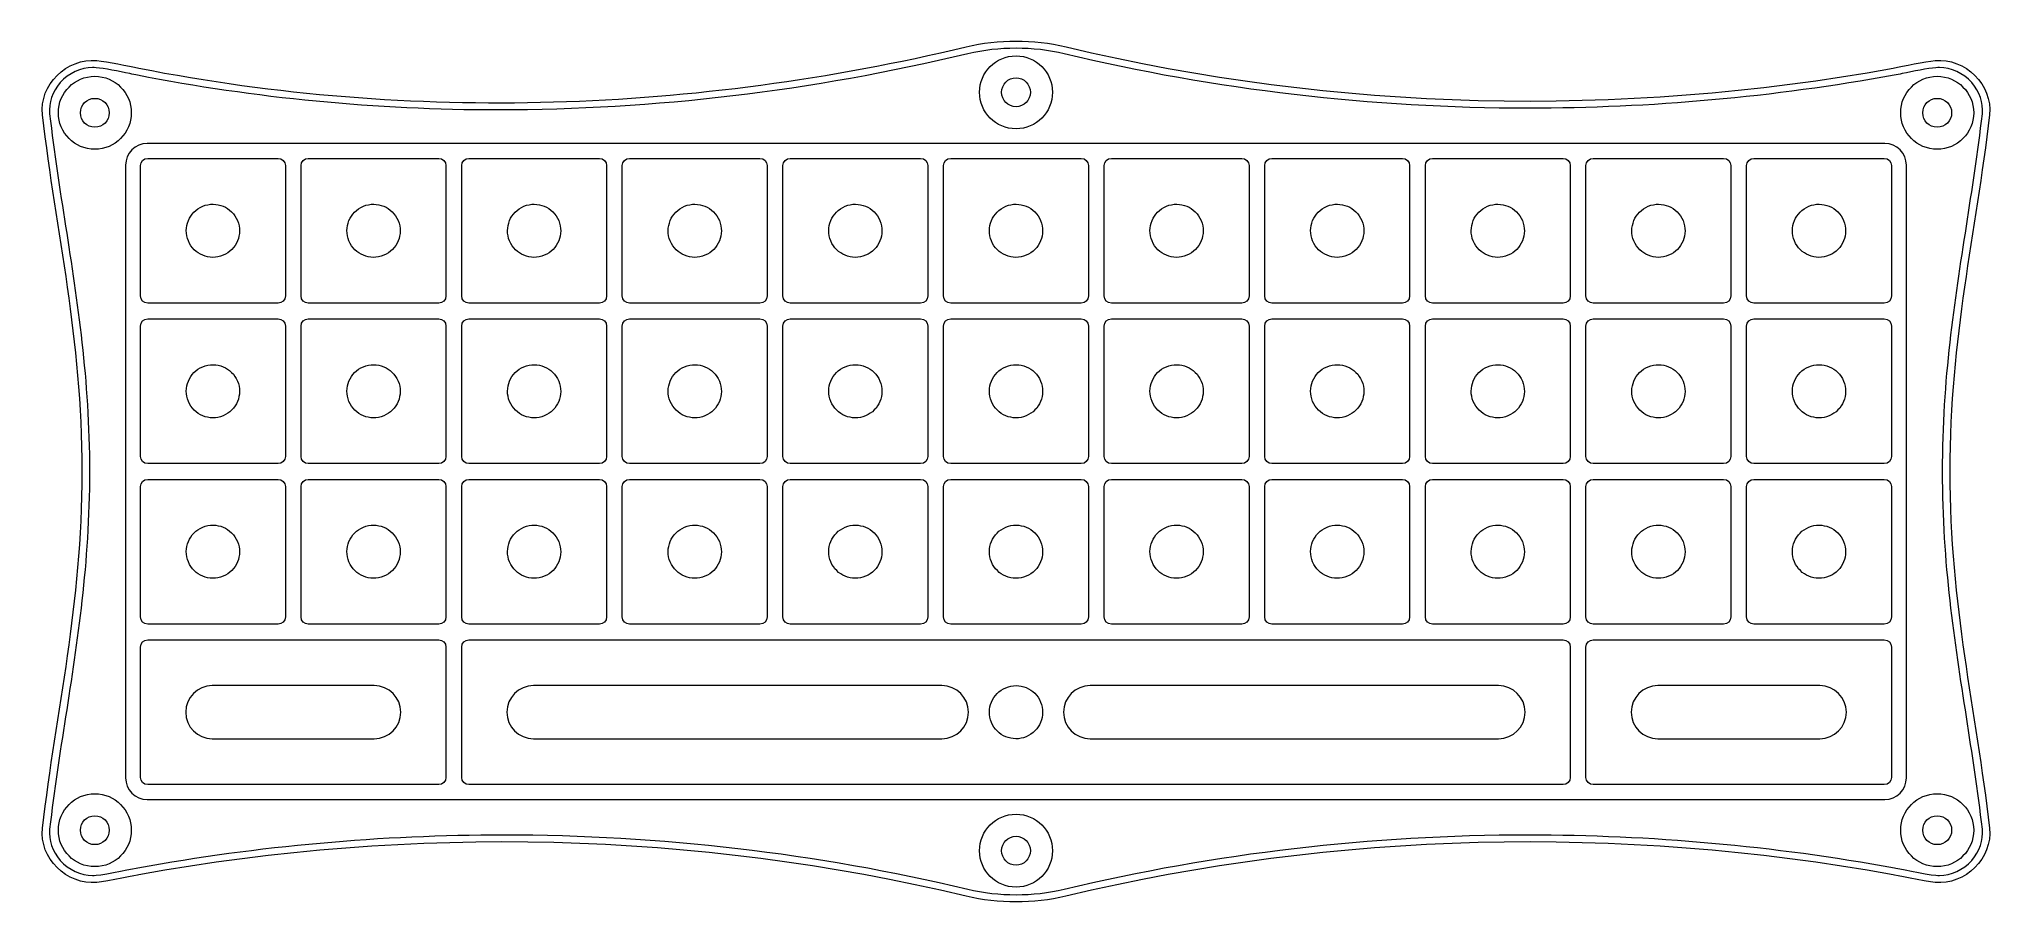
# Model space of a CAD drawing. Header units: millimetres. Extents: x 199 to 469, y -420 to -300.
import ezdxf

# ---------------------------------------------------------------- set-up
doc = ezdxf.new("R2010")
doc.units = ezdxf.units.MM
doc.header["$MEASUREMENT"] = 0
for name, color, linetype, lineweight in [('#1 Clear top', 7, 'Continuous', 0), ('#2-5 Lid Mid', 7, 'Continuous', 0), ('#6 Lid Bottom', 7, 'Continuous', 0), ('#7 Tray Top', 7, 'Continuous', 0), ('#8 Tray Mid', 7, 'Continuous', 0), ('#9 Tray Bottom', 7, 'Continuous', 0)]:
    doc.layers.add(name, color=color, linetype=linetype, lineweight=lineweight)

msp = doc.modelspace()

# ---------------------------------------------------------------- linework, layer by layer
at = {"layer": '#1 Clear top', "color": 250, "lineweight": 18, "true_color": 0x231f20}
for centre in [(333.86, -307.48), (206.39, -310.32), (461.33, -310.32), (206.39, -409.68), (461.33, -409.68), (333.86, -412.52)]:
    msp.add_circle(centre, 2, dxfattribs=at)
msp.add_open_spline([(333.86, -418.62), (331.61, -418.62), (329.36, -418.36), (327.18, -417.84), (306.26, -412.84), (284.65, -410.31), (262.95, -410.31), (246.08, -410.31), (229.05, -411.84), (212.32, -414.88), (212.25, -414.89), (207.96, -415.8), (206.56, -415.93), (206.4, -415.94), (206.24, -415.95), (206.08, -415.95), (204.45, -415.95), (202.78, -415.17), (201.61, -413.86), (200.5, -412.62), (199.97, -411.04), (200.14, -409.54), (200.76, -404.19), (201.56, -399.01), (202.34, -394), (203.97, -383.55), (205.65, -372.75), (205.65, -360), (205.65, -347.25), (203.97, -336.45), (202.34, -326), (201.56, -320.99), (200.76, -315.81), (200.14, -310.46), (199.97, -308.96), (200.5, -307.38), (201.61, -306.14), (202.78, -304.83), (204.45, -304.05), (206.08, -304.05), (206.24, -304.05), (206.4, -304.06), (206.56, -304.07), (207.67, -304.17), (209.73, -304.59), (211.22, -304.9), (211.63, -304.98), (212, -305.06), (212.31, -305.12), (228.52, -308.31), (245.31, -309.93), (262.21, -309.93), (283.75, -309.93), (305.61, -307.32), (327.18, -302.16), (329.37, -301.64), (331.61, -301.38), (333.86, -301.38), (336.11, -301.38), (338.36, -301.64), (340.54, -302.16), (361.46, -307.16), (383.07, -309.69), (404.77, -309.69), (421.64, -309.69), (438.67, -308.16), (455.4, -305.12), (455.72, -305.06), (456.09, -304.98), (456.49, -304.9), (457.99, -304.59), (460.04, -304.17), (461.16, -304.07), (461.32, -304.06), (461.48, -304.05), (461.63, -304.05), (463.27, -304.05), (464.94, -304.83), (466.11, -306.14), (467.21, -307.38), (467.75, -308.96), (467.58, -310.46), (466.96, -315.81), (466.15, -320.99), (465.38, -326), (463.75, -336.45), (462.07, -347.25), (462.07, -360), (462.07, -372.75), (463.75, -383.55), (465.38, -394), (466.15, -399.01), (466.96, -404.19), (467.58, -409.54), (467.75, -411.04), (467.21, -412.62), (466.11, -413.86), (464.94, -415.17), (463.27, -415.95), (461.63, -415.95), (461.48, -415.95), (461.32, -415.94), (461.16, -415.93), (459.75, -415.8), (455.47, -414.89), (455.42, -414.88), (438.67, -411.84), (421.64, -410.31), (404.77, -410.31), (383.06, -410.31), (361.45, -412.84), (340.54, -417.84), (338.35, -418.36), (336.11, -418.62), (333.86, -418.62)], degree=3, knots=[0, 0, 0, 0, 1, 1, 1, 2, 2, 2, 3, 3, 3, 4, 4, 4, 5, 5, 5, 6, 6, 6, 7, 7, 7, 8, 8, 8, 9, 9, 9, 10, 10, 10, 11, 11, 11, 12, 12, 12, 13, 13, 13, 14, 14, 14, 15, 15, 15, 16, 16, 16, 17, 17, 17, 18, 18, 18, 19, 19, 19, 20, 20, 20, 21, 21, 21, 22, 22, 22, 23, 23, 23, 24, 24, 24, 25, 25, 25, 26, 26, 26, 27, 27, 27, 28, 28, 28, 29, 29, 29, 30, 30, 30, 31, 31, 31, 32, 32, 32, 33, 33, 33, 34, 34, 34, 35, 35, 35, 36, 36, 36, 37, 37, 37, 38, 38, 38, 38], dxfattribs=at)
at = {"layer": '#2-5 Lid Mid', "color": 250, "lineweight": 18, "true_color": 0x231f20}
for centre in [(333.86, -307.48), (206.39, -310.32), (461.33, -310.32), (206.39, -409.68), (461.33, -409.68), (333.86, -412.52)]:
    msp.add_circle(centre, 2, dxfattribs=at)
for points, knots in [([(455.22, -415.86), (455.22, -415.86), (459.59, -416.79), (461.07, -416.92), (465.19, -417.29), (469.04, -413.53), (468.57, -409.42), (466.66, -392.84), (463.07, -378.74), (463.07, -360), (463.07, -341.26), (466.66, -327.16), (468.57, -310.58), (469.04, -306.47), (465.19, -302.71), (461.07, -303.08), (459.59, -303.21), (456.68, -303.85), (455.22, -304.14), (417.26, -311.02), (378.29, -310.15), (340.78, -301.19), (336.23, -300.11), (331.49, -300.11), (326.95, -301.19), (289.43, -310.15), (250.35, -311.59), (212.5, -304.14), (211.04, -303.85), (208.13, -303.21), (206.65, -303.08), (202.53, -302.71), (198.67, -306.47), (199.15, -310.58), (201.06, -327.16), (204.65, -341.26), (204.65, -360), (204.65, -378.74), (201.06, -392.84), (199.15, -409.42), (198.67, -413.53), (202.53, -417.29), (206.65, -416.92), (208.13, -416.79), (212.5, -415.86), (212.5, -415.86), (250.46, -408.98), (289.43, -409.85), (326.94, -418.81), (331.49, -419.89), (336.23, -419.89), (340.77, -418.81), (378.29, -409.85), (417.26, -408.98), (455.22, -415.86), (455.22, -415.86), (455.22, -415.86), (455.22, -415.86)], [0, 0, 0, 0, 1, 1, 1, 2, 2, 2, 3, 3, 3, 4, 4, 4, 5, 5, 5, 6, 6, 6, 7, 7, 7, 8, 8, 8, 9, 9, 9, 10, 10, 10, 11, 11, 11, 12, 12, 12, 13, 13, 13, 14, 14, 14, 15, 15, 15, 16, 16, 16, 17, 17, 17, 18, 18, 18, 19, 19, 19, 19]), ([(213.65, -405.42), (211.99, -405.42), (210.65, -404.08), (210.65, -402.42), (210.65, -402.42), (210.65, -317.58), (210.65, -317.58), (210.65, -315.92), (211.99, -314.58), (213.65, -314.58), (213.65, -314.58), (454.07, -314.58), (454.07, -314.58), (455.73, -314.58), (457.07, -315.92), (457.07, -317.58), (457.07, -317.58), (457.07, -402.42), (457.07, -402.42), (457.07, -404.08), (455.73, -405.42), (454.07, -405.42), (454.07, -405.42), (213.65, -405.42), (213.65, -405.42)], [0, 0, 0, 0, 1, 1, 1, 2, 2, 2, 3, 3, 3, 4, 4, 4, 5, 5, 5, 6, 6, 6, 7, 7, 7, 8, 8, 8, 8])]:
    msp.add_open_spline(points, degree=3, knots=knots, dxfattribs=at)
at = {"layer": '#6 Lid Bottom', "color": 250, "lineweight": 18, "true_color": 0x231f20}
for centre in [(333.86, -307.48), (206.39, -310.32), (461.33, -310.32), (206.39, -409.68), (461.33, -409.68), (333.86, -412.52)]:
    msp.add_circle(centre, 5.05, dxfattribs=at)
for points, knots in [([(455.22, -415.86), (455.22, -415.86), (459.59, -416.79), (461.07, -416.92), (465.19, -417.29), (469.04, -413.53), (468.57, -409.42), (466.66, -392.84), (463.07, -378.74), (463.07, -360), (463.07, -341.26), (466.66, -327.16), (468.57, -310.58), (469.04, -306.47), (465.19, -302.71), (461.07, -303.08), (459.59, -303.21), (456.68, -303.85), (455.22, -304.14), (417.26, -311.02), (378.29, -310.15), (340.78, -301.19), (336.23, -300.11), (331.49, -300.11), (326.95, -301.19), (289.43, -310.15), (250.35, -311.59), (212.5, -304.14), (211.04, -303.85), (208.13, -303.21), (206.65, -303.08), (202.53, -302.71), (198.67, -306.47), (199.15, -310.58), (201.06, -327.16), (204.65, -341.26), (204.65, -360), (204.65, -378.74), (201.06, -392.84), (199.15, -409.42), (198.67, -413.53), (202.53, -417.29), (206.65, -416.92), (208.13, -416.79), (212.5, -415.86), (212.5, -415.86), (250.46, -408.98), (289.43, -409.85), (326.94, -418.81), (331.49, -419.89), (336.23, -419.89), (340.77, -418.81), (378.29, -409.85), (417.26, -408.98), (455.22, -415.86), (455.22, -415.86), (455.22, -415.86), (455.22, -415.86)], [0, 0, 0, 0, 1, 1, 1, 2, 2, 2, 3, 3, 3, 4, 4, 4, 5, 5, 5, 6, 6, 6, 7, 7, 7, 8, 8, 8, 9, 9, 9, 10, 10, 10, 11, 11, 11, 12, 12, 12, 13, 13, 13, 14, 14, 14, 15, 15, 15, 16, 16, 16, 17, 17, 17, 18, 18, 18, 19, 19, 19, 19]), ([(213.65, -405.42), (211.99, -405.42), (210.65, -404.08), (210.65, -402.42), (210.65, -402.42), (210.65, -317.58), (210.65, -317.58), (210.65, -315.92), (211.99, -314.58), (213.65, -314.58), (213.65, -314.58), (454.07, -314.58), (454.07, -314.58), (455.73, -314.58), (457.07, -315.92), (457.07, -317.58), (457.07, -317.58), (457.07, -402.42), (457.07, -402.42), (457.07, -404.08), (455.73, -405.42), (454.07, -405.42), (454.07, -405.42), (213.65, -405.42), (213.65, -405.42)], [0, 0, 0, 0, 1, 1, 1, 2, 2, 2, 3, 3, 3, 4, 4, 4, 5, 5, 5, 6, 6, 6, 7, 7, 7, 8, 8, 8, 8])]:
    msp.add_open_spline(points, degree=3, knots=knots, dxfattribs=at)
at = {"layer": '#7 Tray Top', "color": 250, "lineweight": 18, "true_color": 0x231f20}
for centre in [(333.86, -307.48), (206.39, -310.32), (461.33, -310.32), (206.39, -409.68), (461.33, -409.68), (333.86, -412.52)]:
    msp.add_circle(centre, 2, dxfattribs=at)
for points, knots in [([(455.22, -415.86), (455.22, -415.86), (459.59, -416.79), (461.07, -416.92), (465.19, -417.29), (469.04, -413.53), (468.57, -409.42), (466.66, -392.84), (463.07, -378.74), (463.07, -360), (463.07, -341.26), (466.66, -327.16), (468.57, -310.58), (469.04, -306.47), (465.19, -302.71), (461.07, -303.08), (459.59, -303.21), (456.68, -303.85), (455.22, -304.14), (417.26, -311.02), (378.29, -310.15), (340.78, -301.19), (336.23, -300.11), (331.49, -300.11), (326.95, -301.19), (289.43, -310.15), (250.35, -311.59), (212.5, -304.14), (211.04, -303.85), (208.13, -303.21), (206.65, -303.08), (202.53, -302.71), (198.67, -306.47), (199.15, -310.58), (201.06, -327.16), (204.65, -341.26), (204.65, -360), (204.65, -378.74), (201.06, -392.84), (199.15, -409.42), (198.67, -413.53), (202.53, -417.29), (206.65, -416.92), (208.13, -416.79), (212.5, -415.86), (212.5, -415.86), (250.46, -408.98), (289.43, -409.85), (326.94, -418.81), (331.49, -419.89), (336.23, -419.89), (340.77, -418.81), (378.29, -409.85), (417.26, -408.98), (455.22, -415.86), (455.22, -415.86), (455.22, -415.86), (455.22, -415.86)], [0, 0, 0, 0, 1, 1, 1, 2, 2, 2, 3, 3, 3, 4, 4, 4, 5, 5, 5, 6, 6, 6, 7, 7, 7, 8, 8, 8, 9, 9, 9, 10, 10, 10, 11, 11, 11, 12, 12, 12, 13, 13, 13, 14, 14, 14, 15, 15, 15, 16, 16, 16, 17, 17, 17, 18, 18, 18, 19, 19, 19, 19]), ([(231.76, -316.64), (231.76, -316.64), (213.71, -316.64), (213.71, -316.64), (213.16, -316.64), (212.71, -317.09), (212.71, -317.64), (212.71, -317.64), (212.71, -335.69), (212.71, -335.69), (212.71, -336.24), (213.16, -336.69), (213.71, -336.69), (213.71, -336.69), (231.76, -336.69), (231.76, -336.69), (232.31, -336.69), (232.76, -336.24), (232.76, -335.69), (232.76, -335.69), (232.76, -317.64), (232.76, -317.64), (232.76, -317.09), (232.31, -316.64), (231.76, -316.64)], [0, 0, 0, 0, 1, 1, 1, 2, 2, 2, 3, 3, 3, 4, 4, 4, 5, 5, 5, 6, 6, 6, 7, 7, 7, 8, 8, 8, 8]), ([(253.98, -316.64), (253.98, -316.64), (235.93, -316.64), (235.93, -316.64), (235.38, -316.64), (234.93, -317.09), (234.93, -317.64), (234.93, -317.64), (234.93, -335.69), (234.93, -335.69), (234.93, -336.24), (235.38, -336.69), (235.93, -336.69), (235.93, -336.69), (253.98, -336.69), (253.98, -336.69), (254.54, -336.69), (254.98, -336.24), (254.98, -335.69), (254.98, -335.69), (254.98, -317.64), (254.98, -317.64), (254.98, -317.09), (254.54, -316.64), (253.98, -316.64)], [0, 0, 0, 0, 1, 1, 1, 2, 2, 2, 3, 3, 3, 4, 4, 4, 5, 5, 5, 6, 6, 6, 7, 7, 7, 8, 8, 8, 8]), ([(276.21, -316.64), (276.21, -316.64), (258.16, -316.64), (258.16, -316.64), (257.61, -316.64), (257.16, -317.09), (257.16, -317.64), (257.16, -317.64), (257.16, -335.69), (257.16, -335.69), (257.16, -336.24), (257.61, -336.69), (258.16, -336.69), (258.16, -336.69), (276.21, -336.69), (276.21, -336.69), (276.76, -336.69), (277.21, -336.24), (277.21, -335.69), (277.21, -335.69), (277.21, -317.64), (277.21, -317.64), (277.21, -317.09), (276.76, -316.64), (276.21, -316.64)], [0, 0, 0, 0, 1, 1, 1, 2, 2, 2, 3, 3, 3, 4, 4, 4, 5, 5, 5, 6, 6, 6, 7, 7, 7, 8, 8, 8, 8]), ([(298.43, -316.64), (298.43, -316.64), (280.38, -316.64), (280.38, -316.64), (279.83, -316.64), (279.38, -317.09), (279.38, -317.64), (279.38, -317.64), (279.38, -335.69), (279.38, -335.69), (279.38, -336.24), (279.83, -336.69), (280.38, -336.69), (280.38, -336.69), (298.43, -336.69), (298.43, -336.69), (298.99, -336.69), (299.43, -336.24), (299.43, -335.69), (299.43, -335.69), (299.43, -317.64), (299.43, -317.64), (299.43, -317.09), (298.99, -316.64), (298.43, -316.64)], [0, 0, 0, 0, 1, 1, 1, 2, 2, 2, 3, 3, 3, 4, 4, 4, 5, 5, 5, 6, 6, 6, 7, 7, 7, 8, 8, 8, 8]), ([(320.66, -316.64), (320.66, -316.64), (302.61, -316.64), (302.61, -316.64), (302.06, -316.64), (301.61, -317.09), (301.61, -317.64), (301.61, -317.64), (301.61, -335.69), (301.61, -335.69), (301.61, -336.24), (302.06, -336.69), (302.61, -336.69), (302.61, -336.69), (320.66, -336.69), (320.66, -336.69), (321.21, -336.69), (321.66, -336.24), (321.66, -335.69), (321.66, -335.69), (321.66, -317.64), (321.66, -317.64), (321.66, -317.09), (321.21, -316.64), (320.66, -316.64)], [0, 0, 0, 0, 1, 1, 1, 2, 2, 2, 3, 3, 3, 4, 4, 4, 5, 5, 5, 6, 6, 6, 7, 7, 7, 8, 8, 8, 8]), ([(342.88, -316.64), (342.88, -316.64), (324.83, -316.64), (324.83, -316.64), (324.28, -316.64), (323.83, -317.09), (323.83, -317.64), (323.83, -317.64), (323.83, -335.69), (323.83, -335.69), (323.83, -336.24), (324.28, -336.69), (324.83, -336.69), (324.83, -336.69), (342.88, -336.69), (342.88, -336.69), (343.44, -336.69), (343.88, -336.24), (343.88, -335.69), (343.88, -335.69), (343.88, -317.64), (343.88, -317.64), (343.88, -317.09), (343.44, -316.64), (342.88, -316.64)], [0, 0, 0, 0, 1, 1, 1, 2, 2, 2, 3, 3, 3, 4, 4, 4, 5, 5, 5, 6, 6, 6, 7, 7, 7, 8, 8, 8, 8]), ([(365.11, -316.64), (365.11, -316.64), (347.06, -316.64), (347.06, -316.64), (346.51, -316.64), (346.06, -317.09), (346.06, -317.64), (346.06, -317.64), (346.06, -335.69), (346.06, -335.69), (346.06, -336.24), (346.51, -336.69), (347.06, -336.69), (347.06, -336.69), (365.11, -336.69), (365.11, -336.69), (365.66, -336.69), (366.11, -336.24), (366.11, -335.69), (366.11, -335.69), (366.11, -317.64), (366.11, -317.64), (366.11, -317.09), (365.66, -316.64), (365.11, -316.64)], [0, 0, 0, 0, 1, 1, 1, 2, 2, 2, 3, 3, 3, 4, 4, 4, 5, 5, 5, 6, 6, 6, 7, 7, 7, 8, 8, 8, 8]), ([(387.33, -316.64), (387.33, -316.64), (369.28, -316.64), (369.28, -316.64), (368.73, -316.64), (368.28, -317.09), (368.28, -317.64), (368.28, -317.64), (368.28, -335.69), (368.28, -335.69), (368.28, -336.24), (368.73, -336.69), (369.28, -336.69), (369.28, -336.69), (387.33, -336.69), (387.33, -336.69), (387.89, -336.69), (388.33, -336.24), (388.33, -335.69), (388.33, -335.69), (388.33, -317.64), (388.33, -317.64), (388.33, -317.09), (387.89, -316.64), (387.33, -316.64)], [0, 0, 0, 0, 1, 1, 1, 2, 2, 2, 3, 3, 3, 4, 4, 4, 5, 5, 5, 6, 6, 6, 7, 7, 7, 8, 8, 8, 8]), ([(409.56, -316.64), (409.56, -316.64), (391.51, -316.64), (391.51, -316.64), (390.96, -316.64), (390.51, -317.09), (390.51, -317.64), (390.51, -317.64), (390.51, -335.69), (390.51, -335.69), (390.51, -336.24), (390.96, -336.69), (391.51, -336.69), (391.51, -336.69), (409.56, -336.69), (409.56, -336.69), (410.11, -336.69), (410.56, -336.24), (410.56, -335.69), (410.56, -335.69), (410.56, -317.64), (410.56, -317.64), (410.56, -317.09), (410.11, -316.64), (409.56, -316.64)], [0, 0, 0, 0, 1, 1, 1, 2, 2, 2, 3, 3, 3, 4, 4, 4, 5, 5, 5, 6, 6, 6, 7, 7, 7, 8, 8, 8, 8]), ([(431.78, -316.64), (431.78, -316.64), (413.73, -316.64), (413.73, -316.64), (413.18, -316.64), (412.73, -317.09), (412.73, -317.64), (412.73, -317.64), (412.73, -335.69), (412.73, -335.69), (412.73, -336.24), (413.18, -336.69), (413.73, -336.69), (413.73, -336.69), (431.78, -336.69), (431.78, -336.69), (432.34, -336.69), (432.78, -336.24), (432.78, -335.69), (432.78, -335.69), (432.78, -317.64), (432.78, -317.64), (432.78, -317.09), (432.34, -316.64), (431.78, -316.64)], [0, 0, 0, 0, 1, 1, 1, 2, 2, 2, 3, 3, 3, 4, 4, 4, 5, 5, 5, 6, 6, 6, 7, 7, 7, 8, 8, 8, 8]), ([(454.01, -316.64), (454.01, -316.64), (435.96, -316.64), (435.96, -316.64), (435.41, -316.64), (434.96, -317.09), (434.96, -317.64), (434.96, -317.64), (434.96, -335.69), (434.96, -335.69), (434.96, -336.24), (435.41, -336.69), (435.96, -336.69), (435.96, -336.69), (454.01, -336.69), (454.01, -336.69), (454.56, -336.69), (455.01, -336.24), (455.01, -335.69), (455.01, -335.69), (455.01, -317.64), (455.01, -317.64), (455.01, -317.09), (454.56, -316.64), (454.01, -316.64)], [0, 0, 0, 0, 1, 1, 1, 2, 2, 2, 3, 3, 3, 4, 4, 4, 5, 5, 5, 6, 6, 6, 7, 7, 7, 8, 8, 8, 8]), ([(231.76, -338.86), (231.76, -338.86), (213.71, -338.86), (213.71, -338.86), (213.16, -338.86), (212.71, -339.31), (212.71, -339.86), (212.71, -339.86), (212.71, -357.91), (212.71, -357.91), (212.71, -358.46), (213.16, -358.91), (213.71, -358.91), (213.71, -358.91), (231.76, -358.91), (231.76, -358.91), (232.31, -358.91), (232.76, -358.46), (232.76, -357.91), (232.76, -357.91), (232.76, -339.86), (232.76, -339.86), (232.76, -339.31), (232.31, -338.86), (231.76, -338.86)], [0, 0, 0, 0, 1, 1, 1, 2, 2, 2, 3, 3, 3, 4, 4, 4, 5, 5, 5, 6, 6, 6, 7, 7, 7, 8, 8, 8, 8]), ([(253.98, -338.86), (253.98, -338.86), (235.93, -338.86), (235.93, -338.86), (235.38, -338.86), (234.93, -339.31), (234.93, -339.86), (234.93, -339.86), (234.93, -357.91), (234.93, -357.91), (234.93, -358.46), (235.38, -358.91), (235.93, -358.91), (235.93, -358.91), (253.98, -358.91), (253.98, -358.91), (254.54, -358.91), (254.98, -358.46), (254.98, -357.91), (254.98, -357.91), (254.98, -339.86), (254.98, -339.86), (254.98, -339.31), (254.54, -338.86), (253.98, -338.86)], [0, 0, 0, 0, 1, 1, 1, 2, 2, 2, 3, 3, 3, 4, 4, 4, 5, 5, 5, 6, 6, 6, 7, 7, 7, 8, 8, 8, 8]), ([(276.21, -338.86), (276.21, -338.86), (258.16, -338.86), (258.16, -338.86), (257.61, -338.86), (257.16, -339.31), (257.16, -339.86), (257.16, -339.86), (257.16, -357.91), (257.16, -357.91), (257.16, -358.46), (257.61, -358.91), (258.16, -358.91), (258.16, -358.91), (276.21, -358.91), (276.21, -358.91), (276.76, -358.91), (277.21, -358.46), (277.21, -357.91), (277.21, -357.91), (277.21, -339.86), (277.21, -339.86), (277.21, -339.31), (276.76, -338.86), (276.21, -338.86)], [0, 0, 0, 0, 1, 1, 1, 2, 2, 2, 3, 3, 3, 4, 4, 4, 5, 5, 5, 6, 6, 6, 7, 7, 7, 8, 8, 8, 8]), ([(298.43, -338.86), (298.43, -338.86), (280.38, -338.86), (280.38, -338.86), (279.83, -338.86), (279.38, -339.31), (279.38, -339.86), (279.38, -339.86), (279.38, -357.91), (279.38, -357.91), (279.38, -358.46), (279.83, -358.91), (280.38, -358.91), (280.38, -358.91), (298.43, -358.91), (298.43, -358.91), (298.99, -358.91), (299.43, -358.46), (299.43, -357.91), (299.43, -357.91), (299.43, -339.86), (299.43, -339.86), (299.43, -339.31), (298.99, -338.86), (298.43, -338.86)], [0, 0, 0, 0, 1, 1, 1, 2, 2, 2, 3, 3, 3, 4, 4, 4, 5, 5, 5, 6, 6, 6, 7, 7, 7, 8, 8, 8, 8]), ([(320.66, -338.86), (320.66, -338.86), (302.61, -338.86), (302.61, -338.86), (302.06, -338.86), (301.61, -339.31), (301.61, -339.86), (301.61, -339.86), (301.61, -357.91), (301.61, -357.91), (301.61, -358.46), (302.06, -358.91), (302.61, -358.91), (302.61, -358.91), (320.66, -358.91), (320.66, -358.91), (321.21, -358.91), (321.66, -358.46), (321.66, -357.91), (321.66, -357.91), (321.66, -339.86), (321.66, -339.86), (321.66, -339.31), (321.21, -338.86), (320.66, -338.86)], [0, 0, 0, 0, 1, 1, 1, 2, 2, 2, 3, 3, 3, 4, 4, 4, 5, 5, 5, 6, 6, 6, 7, 7, 7, 8, 8, 8, 8]), ([(342.88, -338.86), (342.88, -338.86), (324.83, -338.86), (324.83, -338.86), (324.28, -338.86), (323.83, -339.31), (323.83, -339.86), (323.83, -339.86), (323.83, -357.91), (323.83, -357.91), (323.83, -358.46), (324.28, -358.91), (324.83, -358.91), (324.83, -358.91), (342.88, -358.91), (342.88, -358.91), (343.44, -358.91), (343.88, -358.46), (343.88, -357.91), (343.88, -357.91), (343.88, -339.86), (343.88, -339.86), (343.88, -339.31), (343.44, -338.86), (342.88, -338.86)], [0, 0, 0, 0, 1, 1, 1, 2, 2, 2, 3, 3, 3, 4, 4, 4, 5, 5, 5, 6, 6, 6, 7, 7, 7, 8, 8, 8, 8]), ([(365.11, -338.86), (365.11, -338.86), (347.06, -338.86), (347.06, -338.86), (346.51, -338.86), (346.06, -339.31), (346.06, -339.86), (346.06, -339.86), (346.06, -357.91), (346.06, -357.91), (346.06, -358.46), (346.51, -358.91), (347.06, -358.91), (347.06, -358.91), (365.11, -358.91), (365.11, -358.91), (365.66, -358.91), (366.11, -358.46), (366.11, -357.91), (366.11, -357.91), (366.11, -339.86), (366.11, -339.86), (366.11, -339.31), (365.66, -338.86), (365.11, -338.86)], [0, 0, 0, 0, 1, 1, 1, 2, 2, 2, 3, 3, 3, 4, 4, 4, 5, 5, 5, 6, 6, 6, 7, 7, 7, 8, 8, 8, 8]), ([(387.33, -338.86), (387.33, -338.86), (369.28, -338.86), (369.28, -338.86), (368.73, -338.86), (368.28, -339.31), (368.28, -339.86), (368.28, -339.86), (368.28, -357.91), (368.28, -357.91), (368.28, -358.46), (368.73, -358.91), (369.28, -358.91), (369.28, -358.91), (387.33, -358.91), (387.33, -358.91), (387.89, -358.91), (388.33, -358.46), (388.33, -357.91), (388.33, -357.91), (388.33, -339.86), (388.33, -339.86), (388.33, -339.31), (387.89, -338.86), (387.33, -338.86)], [0, 0, 0, 0, 1, 1, 1, 2, 2, 2, 3, 3, 3, 4, 4, 4, 5, 5, 5, 6, 6, 6, 7, 7, 7, 8, 8, 8, 8]), ([(409.56, -338.86), (409.56, -338.86), (391.51, -338.86), (391.51, -338.86), (390.96, -338.86), (390.51, -339.31), (390.51, -339.86), (390.51, -339.86), (390.51, -357.91), (390.51, -357.91), (390.51, -358.46), (390.96, -358.91), (391.51, -358.91), (391.51, -358.91), (409.56, -358.91), (409.56, -358.91), (410.11, -358.91), (410.56, -358.46), (410.56, -357.91), (410.56, -357.91), (410.56, -339.86), (410.56, -339.86), (410.56, -339.31), (410.11, -338.86), (409.56, -338.86)], [0, 0, 0, 0, 1, 1, 1, 2, 2, 2, 3, 3, 3, 4, 4, 4, 5, 5, 5, 6, 6, 6, 7, 7, 7, 8, 8, 8, 8]), ([(431.78, -338.86), (431.78, -338.86), (413.73, -338.86), (413.73, -338.86), (413.18, -338.86), (412.73, -339.31), (412.73, -339.86), (412.73, -339.86), (412.73, -357.91), (412.73, -357.91), (412.73, -358.46), (413.18, -358.91), (413.73, -358.91), (413.73, -358.91), (431.78, -358.91), (431.78, -358.91), (432.34, -358.91), (432.78, -358.46), (432.78, -357.91), (432.78, -357.91), (432.78, -339.86), (432.78, -339.86), (432.78, -339.31), (432.34, -338.86), (431.78, -338.86)], [0, 0, 0, 0, 1, 1, 1, 2, 2, 2, 3, 3, 3, 4, 4, 4, 5, 5, 5, 6, 6, 6, 7, 7, 7, 8, 8, 8, 8]), ([(454.01, -338.86), (454.01, -338.86), (435.96, -338.86), (435.96, -338.86), (435.41, -338.86), (434.96, -339.31), (434.96, -339.86), (434.96, -339.86), (434.96, -357.91), (434.96, -357.91), (434.96, -358.46), (435.41, -358.91), (435.96, -358.91), (435.96, -358.91), (454.01, -358.91), (454.01, -358.91), (454.56, -358.91), (455.01, -358.46), (455.01, -357.91), (455.01, -357.91), (455.01, -339.86), (455.01, -339.86), (455.01, -339.31), (454.56, -338.86), (454.01, -338.86)], [0, 0, 0, 0, 1, 1, 1, 2, 2, 2, 3, 3, 3, 4, 4, 4, 5, 5, 5, 6, 6, 6, 7, 7, 7, 8, 8, 8, 8]), ([(231.76, -361.09), (231.76, -361.09), (213.71, -361.09), (213.71, -361.09), (213.16, -361.09), (212.71, -361.54), (212.71, -362.09), (212.71, -362.09), (212.71, -380.14), (212.71, -380.14), (212.71, -380.69), (213.16, -381.14), (213.71, -381.14), (213.71, -381.14), (231.76, -381.14), (231.76, -381.14), (232.31, -381.14), (232.76, -380.69), (232.76, -380.14), (232.76, -380.14), (232.76, -362.09), (232.76, -362.09), (232.76, -361.54), (232.31, -361.09), (231.76, -361.09)], [0, 0, 0, 0, 1, 1, 1, 2, 2, 2, 3, 3, 3, 4, 4, 4, 5, 5, 5, 6, 6, 6, 7, 7, 7, 8, 8, 8, 8]), ([(253.98, -361.09), (253.98, -361.09), (235.93, -361.09), (235.93, -361.09), (235.38, -361.09), (234.93, -361.54), (234.93, -362.09), (234.93, -362.09), (234.93, -380.14), (234.93, -380.14), (234.93, -380.69), (235.38, -381.14), (235.93, -381.14), (235.93, -381.14), (253.98, -381.14), (253.98, -381.14), (254.54, -381.14), (254.98, -380.69), (254.98, -380.14), (254.98, -380.14), (254.98, -362.09), (254.98, -362.09), (254.98, -361.54), (254.54, -361.09), (253.98, -361.09)], [0, 0, 0, 0, 1, 1, 1, 2, 2, 2, 3, 3, 3, 4, 4, 4, 5, 5, 5, 6, 6, 6, 7, 7, 7, 8, 8, 8, 8]), ([(276.21, -361.09), (276.21, -361.09), (258.16, -361.09), (258.16, -361.09), (257.61, -361.09), (257.16, -361.54), (257.16, -362.09), (257.16, -362.09), (257.16, -380.14), (257.16, -380.14), (257.16, -380.69), (257.61, -381.14), (258.16, -381.14), (258.16, -381.14), (276.21, -381.14), (276.21, -381.14), (276.76, -381.14), (277.21, -380.69), (277.21, -380.14), (277.21, -380.14), (277.21, -362.09), (277.21, -362.09), (277.21, -361.54), (276.76, -361.09), (276.21, -361.09)], [0, 0, 0, 0, 1, 1, 1, 2, 2, 2, 3, 3, 3, 4, 4, 4, 5, 5, 5, 6, 6, 6, 7, 7, 7, 8, 8, 8, 8]), ([(298.43, -361.09), (298.43, -361.09), (280.38, -361.09), (280.38, -361.09), (279.83, -361.09), (279.38, -361.54), (279.38, -362.09), (279.38, -362.09), (279.38, -380.14), (279.38, -380.14), (279.38, -380.69), (279.83, -381.14), (280.38, -381.14), (280.38, -381.14), (298.43, -381.14), (298.43, -381.14), (298.99, -381.14), (299.43, -380.69), (299.43, -380.14), (299.43, -380.14), (299.43, -362.09), (299.43, -362.09), (299.43, -361.54), (298.99, -361.09), (298.43, -361.09)], [0, 0, 0, 0, 1, 1, 1, 2, 2, 2, 3, 3, 3, 4, 4, 4, 5, 5, 5, 6, 6, 6, 7, 7, 7, 8, 8, 8, 8]), ([(320.66, -361.09), (320.66, -361.09), (302.61, -361.09), (302.61, -361.09), (302.06, -361.09), (301.61, -361.54), (301.61, -362.09), (301.61, -362.09), (301.61, -380.14), (301.61, -380.14), (301.61, -380.69), (302.06, -381.14), (302.61, -381.14), (302.61, -381.14), (320.66, -381.14), (320.66, -381.14), (321.21, -381.14), (321.66, -380.69), (321.66, -380.14), (321.66, -380.14), (321.66, -362.09), (321.66, -362.09), (321.66, -361.54), (321.21, -361.09), (320.66, -361.09)], [0, 0, 0, 0, 1, 1, 1, 2, 2, 2, 3, 3, 3, 4, 4, 4, 5, 5, 5, 6, 6, 6, 7, 7, 7, 8, 8, 8, 8]), ([(342.88, -361.09), (342.88, -361.09), (324.83, -361.09), (324.83, -361.09), (324.28, -361.09), (323.83, -361.54), (323.83, -362.09), (323.83, -362.09), (323.83, -380.14), (323.83, -380.14), (323.83, -380.69), (324.28, -381.14), (324.83, -381.14), (324.83, -381.14), (342.88, -381.14), (342.88, -381.14), (343.44, -381.14), (343.88, -380.69), (343.88, -380.14), (343.88, -380.14), (343.88, -362.09), (343.88, -362.09), (343.88, -361.54), (343.44, -361.09), (342.88, -361.09)], [0, 0, 0, 0, 1, 1, 1, 2, 2, 2, 3, 3, 3, 4, 4, 4, 5, 5, 5, 6, 6, 6, 7, 7, 7, 8, 8, 8, 8]), ([(365.11, -361.09), (365.11, -361.09), (347.06, -361.09), (347.06, -361.09), (346.51, -361.09), (346.06, -361.54), (346.06, -362.09), (346.06, -362.09), (346.06, -380.14), (346.06, -380.14), (346.06, -380.69), (346.51, -381.14), (347.06, -381.14), (347.06, -381.14), (365.11, -381.14), (365.11, -381.14), (365.66, -381.14), (366.11, -380.69), (366.11, -380.14), (366.11, -380.14), (366.11, -362.09), (366.11, -362.09), (366.11, -361.54), (365.66, -361.09), (365.11, -361.09)], [0, 0, 0, 0, 1, 1, 1, 2, 2, 2, 3, 3, 3, 4, 4, 4, 5, 5, 5, 6, 6, 6, 7, 7, 7, 8, 8, 8, 8]), ([(387.33, -361.09), (387.33, -361.09), (369.28, -361.09), (369.28, -361.09), (368.73, -361.09), (368.28, -361.54), (368.28, -362.09), (368.28, -362.09), (368.28, -380.14), (368.28, -380.14), (368.28, -380.69), (368.73, -381.14), (369.28, -381.14), (369.28, -381.14), (387.33, -381.14), (387.33, -381.14), (387.89, -381.14), (388.33, -380.69), (388.33, -380.14), (388.33, -380.14), (388.33, -362.09), (388.33, -362.09), (388.33, -361.54), (387.89, -361.09), (387.33, -361.09)], [0, 0, 0, 0, 1, 1, 1, 2, 2, 2, 3, 3, 3, 4, 4, 4, 5, 5, 5, 6, 6, 6, 7, 7, 7, 8, 8, 8, 8]), ([(409.56, -361.09), (409.56, -361.09), (391.51, -361.09), (391.51, -361.09), (390.96, -361.09), (390.51, -361.54), (390.51, -362.09), (390.51, -362.09), (390.51, -380.14), (390.51, -380.14), (390.51, -380.69), (390.96, -381.14), (391.51, -381.14), (391.51, -381.14), (409.56, -381.14), (409.56, -381.14), (410.11, -381.14), (410.56, -380.69), (410.56, -380.14), (410.56, -380.14), (410.56, -362.09), (410.56, -362.09), (410.56, -361.54), (410.11, -361.09), (409.56, -361.09)], [0, 0, 0, 0, 1, 1, 1, 2, 2, 2, 3, 3, 3, 4, 4, 4, 5, 5, 5, 6, 6, 6, 7, 7, 7, 8, 8, 8, 8]), ([(431.78, -361.09), (431.78, -361.09), (413.73, -361.09), (413.73, -361.09), (413.18, -361.09), (412.73, -361.54), (412.73, -362.09), (412.73, -362.09), (412.73, -380.14), (412.73, -380.14), (412.73, -380.69), (413.18, -381.14), (413.73, -381.14), (413.73, -381.14), (431.78, -381.14), (431.78, -381.14), (432.34, -381.14), (432.78, -380.69), (432.78, -380.14), (432.78, -380.14), (432.78, -362.09), (432.78, -362.09), (432.78, -361.54), (432.34, -361.09), (431.78, -361.09)], [0, 0, 0, 0, 1, 1, 1, 2, 2, 2, 3, 3, 3, 4, 4, 4, 5, 5, 5, 6, 6, 6, 7, 7, 7, 8, 8, 8, 8]), ([(454.01, -361.09), (454.01, -361.09), (435.96, -361.09), (435.96, -361.09), (435.41, -361.09), (434.96, -361.54), (434.96, -362.09), (434.96, -362.09), (434.96, -380.14), (434.96, -380.14), (434.96, -380.69), (435.41, -381.14), (435.96, -381.14), (435.96, -381.14), (454.01, -381.14), (454.01, -381.14), (454.56, -381.14), (455.01, -380.69), (455.01, -380.14), (455.01, -380.14), (455.01, -362.09), (455.01, -362.09), (455.01, -361.54), (454.56, -361.09), (454.01, -361.09)], [0, 0, 0, 0, 1, 1, 1, 2, 2, 2, 3, 3, 3, 4, 4, 4, 5, 5, 5, 6, 6, 6, 7, 7, 7, 8, 8, 8, 8]), ([(253.98, -403.36), (254.54, -403.36), (254.98, -402.91), (254.98, -402.36), (254.98, -402.36), (254.98, -384.31), (254.98, -384.31), (254.98, -383.76), (254.54, -383.31), (253.98, -383.31), (253.98, -383.31), (213.71, -383.31), (213.71, -383.31), (213.16, -383.31), (212.71, -383.76), (212.71, -384.31), (212.71, -384.31), (212.71, -402.36), (212.71, -402.36), (212.71, -402.91), (213.16, -403.36), (213.71, -403.36), (213.71, -403.36), (253.98, -403.36), (253.98, -403.36)], [0, 0, 0, 0, 1, 1, 1, 2, 2, 2, 3, 3, 3, 4, 4, 4, 5, 5, 5, 6, 6, 6, 7, 7, 7, 8, 8, 8, 8]), ([(258.16, -383.31), (257.61, -383.31), (257.16, -383.76), (257.16, -384.31), (257.16, -384.31), (257.16, -402.36), (257.16, -402.36), (257.16, -402.91), (257.61, -403.36), (258.16, -403.36), (258.16, -403.36), (409.56, -403.36), (409.56, -403.36), (410.11, -403.36), (410.56, -402.91), (410.56, -402.36), (410.56, -402.36), (410.56, -384.31), (410.56, -384.31), (410.56, -383.76), (410.11, -383.31), (409.56, -383.31), (409.56, -383.31), (258.16, -383.31), (258.16, -383.31)], [0, 0, 0, 0, 1, 1, 1, 2, 2, 2, 3, 3, 3, 4, 4, 4, 5, 5, 5, 6, 6, 6, 7, 7, 7, 8, 8, 8, 8]), ([(413.73, -383.31), (413.18, -383.31), (412.73, -383.76), (412.73, -384.31), (412.73, -384.31), (412.73, -402.36), (412.73, -402.36), (412.73, -402.91), (413.18, -403.36), (413.73, -403.36), (413.73, -403.36), (454.01, -403.36), (454.01, -403.36), (454.56, -403.36), (455.01, -402.91), (455.01, -402.36), (455.01, -402.36), (455.01, -384.31), (455.01, -384.31), (455.01, -383.76), (454.56, -383.31), (454.01, -383.31), (454.01, -383.31), (413.73, -383.31), (413.73, -383.31)], [0, 0, 0, 0, 1, 1, 1, 2, 2, 2, 3, 3, 3, 4, 4, 4, 5, 5, 5, 6, 6, 6, 7, 7, 7, 8, 8, 8, 8])]:
    msp.add_open_spline(points, degree=3, knots=knots, dxfattribs=at)
at = {"layer": '#8 Tray Mid', "color": 250, "lineweight": 18, "true_color": 0x231f20}
for centre in [(333.86, -307.48), (206.39, -310.32), (461.33, -310.32), (206.39, -409.68), (461.33, -409.68), (333.86, -412.52)]:
    msp.add_circle(centre, 2, dxfattribs=at)
for points, knots in [([(455.22, -415.86), (455.22, -415.86), (459.59, -416.79), (461.07, -416.92), (465.19, -417.29), (469.04, -413.53), (468.57, -409.42), (466.66, -392.84), (463.07, -378.74), (463.07, -360), (463.07, -341.26), (466.66, -327.16), (468.57, -310.58), (469.04, -306.47), (465.19, -302.71), (461.07, -303.08), (459.59, -303.21), (456.68, -303.85), (455.22, -304.14), (417.26, -311.02), (378.29, -310.15), (340.78, -301.19), (336.23, -300.11), (331.49, -300.11), (326.95, -301.19), (289.43, -310.15), (250.35, -311.59), (212.5, -304.14), (211.04, -303.85), (208.13, -303.21), (206.65, -303.08), (202.53, -302.71), (198.67, -306.47), (199.15, -310.58), (201.06, -327.16), (204.65, -341.26), (204.65, -360), (204.65, -378.74), (201.06, -392.84), (199.15, -409.42), (198.67, -413.53), (202.53, -417.29), (206.65, -416.92), (208.13, -416.79), (212.5, -415.86), (212.5, -415.86), (250.46, -408.98), (289.43, -409.85), (326.94, -418.81), (331.49, -419.89), (336.23, -419.89), (340.77, -418.81), (378.29, -409.85), (417.26, -408.98), (455.22, -415.86), (455.22, -415.86), (455.22, -415.86), (455.22, -415.86)], [0, 0, 0, 0, 1, 1, 1, 2, 2, 2, 3, 3, 3, 4, 4, 4, 5, 5, 5, 6, 6, 6, 7, 7, 7, 8, 8, 8, 9, 9, 9, 10, 10, 10, 11, 11, 11, 12, 12, 12, 13, 13, 13, 14, 14, 14, 15, 15, 15, 16, 16, 16, 17, 17, 17, 18, 18, 18, 19, 19, 19, 19]), ([(213.65, -405.42), (211.99, -405.42), (210.65, -404.08), (210.65, -402.42), (210.65, -402.42), (210.65, -317.58), (210.65, -317.58), (210.65, -315.92), (211.99, -314.58), (213.65, -314.58), (213.65, -314.58), (454.07, -314.58), (454.07, -314.58), (455.73, -314.58), (457.07, -315.92), (457.07, -317.58), (457.07, -317.58), (457.07, -402.42), (457.07, -402.42), (457.07, -404.08), (455.73, -405.42), (454.07, -405.42), (454.07, -405.42), (213.65, -405.42), (213.65, -405.42)], [0, 0, 0, 0, 1, 1, 1, 2, 2, 2, 3, 3, 3, 4, 4, 4, 5, 5, 5, 6, 6, 6, 7, 7, 7, 8, 8, 8, 8])]:
    msp.add_open_spline(points, degree=3, knots=knots, dxfattribs=at)
at = {"layer": '#9 Tray Bottom', "color": 250, "lineweight": 18, "true_color": 0x231f20}
for centre in [(333.86, -307.48), (206.39, -310.32), (461.33, -310.32), (206.39, -409.68), (461.33, -409.68), (333.86, -412.52)]:
    msp.add_circle(centre, 2, dxfattribs=at)
for centre in [(222.73, -326.66), (244.96, -326.66), (267.18, -326.66), (289.41, -326.66), (311.63, -326.66), (333.86, -326.66), (356.08, -326.66), (378.31, -326.66), (400.53, -326.66), (422.76, -326.66), (444.98, -326.66), (222.73, -348.89), (244.96, -348.89), (267.18, -348.89), (289.41, -348.89), (311.63, -348.89), (333.86, -348.89), (356.08, -348.89), (378.31, -348.89), (400.53, -348.89), (422.76, -348.89), (444.98, -348.89), (222.73, -371.11), (244.96, -371.11), (267.18, -371.11), (289.41, -371.11), (311.63, -371.11), (333.86, -371.11), (356.08, -371.11), (378.31, -371.11), (400.53, -371.11), (422.76, -371.11), (444.98, -371.11), (333.86, -393.34)]:
    msp.add_ellipse(centre, major_axis=(3.4, 1.41), ratio=0.999995, dxfattribs=at)
for points, knots in [([(333.86, -418.62), (331.61, -418.62), (329.36, -418.36), (327.18, -417.84), (306.26, -412.84), (284.65, -410.31), (262.95, -410.31), (246.08, -410.31), (229.05, -411.84), (212.32, -414.88), (212.25, -414.89), (207.96, -415.8), (206.56, -415.93), (206.4, -415.94), (206.24, -415.95), (206.08, -415.95), (204.45, -415.95), (202.78, -415.17), (201.61, -413.86), (200.5, -412.62), (199.97, -411.04), (200.14, -409.54), (200.76, -404.19), (201.56, -399.01), (202.34, -394), (203.97, -383.55), (205.65, -372.75), (205.65, -360), (205.65, -347.25), (203.97, -336.45), (202.34, -326), (201.56, -320.99), (200.76, -315.81), (200.14, -310.46), (199.97, -308.96), (200.5, -307.38), (201.61, -306.14), (202.78, -304.83), (204.45, -304.05), (206.08, -304.05), (206.24, -304.05), (206.4, -304.06), (206.56, -304.07), (207.67, -304.17), (209.73, -304.59), (211.22, -304.9), (211.63, -304.98), (212, -305.06), (212.31, -305.12), (228.52, -308.31), (245.31, -309.93), (262.21, -309.93), (283.75, -309.93), (305.61, -307.32), (327.18, -302.16), (329.37, -301.64), (331.61, -301.38), (333.86, -301.38), (336.11, -301.38), (338.36, -301.64), (340.54, -302.16), (361.46, -307.16), (383.07, -309.69), (404.77, -309.69), (421.64, -309.69), (438.67, -308.16), (455.4, -305.12), (455.72, -305.06), (456.09, -304.98), (456.49, -304.9), (457.99, -304.59), (460.04, -304.17), (461.16, -304.07), (461.32, -304.06), (461.48, -304.05), (461.63, -304.05), (463.27, -304.05), (464.94, -304.83), (466.11, -306.14), (467.21, -307.38), (467.75, -308.96), (467.58, -310.46), (466.96, -315.81), (466.15, -320.99), (465.38, -326), (463.75, -336.45), (462.07, -347.25), (462.07, -360), (462.07, -372.75), (463.75, -383.55), (465.38, -394), (466.15, -399.01), (466.96, -404.19), (467.58, -409.54), (467.75, -411.04), (467.21, -412.62), (466.11, -413.86), (464.94, -415.17), (463.27, -415.95), (461.63, -415.95), (461.48, -415.95), (461.32, -415.94), (461.16, -415.93), (459.75, -415.8), (455.47, -414.89), (455.42, -414.88), (438.67, -411.84), (421.64, -410.31), (404.77, -410.31), (383.06, -410.31), (361.45, -412.84), (340.54, -417.84), (338.35, -418.36), (336.11, -418.62), (333.86, -418.62)], [0, 0, 0, 0, 1, 1, 1, 2, 2, 2, 3, 3, 3, 4, 4, 4, 5, 5, 5, 6, 6, 6, 7, 7, 7, 8, 8, 8, 9, 9, 9, 10, 10, 10, 11, 11, 11, 12, 12, 12, 13, 13, 13, 14, 14, 14, 15, 15, 15, 16, 16, 16, 17, 17, 17, 18, 18, 18, 19, 19, 19, 20, 20, 20, 21, 21, 21, 22, 22, 22, 23, 23, 23, 24, 24, 24, 25, 25, 25, 26, 26, 26, 27, 27, 27, 28, 28, 28, 29, 29, 29, 30, 30, 30, 31, 31, 31, 32, 32, 32, 33, 33, 33, 34, 34, 34, 35, 35, 35, 36, 36, 36, 37, 37, 37, 38, 38, 38, 38]), ([(222.63, -397.01), (220.6, -397.01), (218.96, -395.37), (218.96, -393.34), (218.96, -391.31), (220.6, -389.66), (222.63, -389.66), (222.63, -389.66), (245.06, -389.66), (245.06, -389.66), (247.09, -389.66), (248.73, -391.31), (248.73, -393.34), (248.73, -395.37), (247.09, -397.01), (245.06, -397.01), (245.06, -397.01), (222.63, -397.01), (222.63, -397.01)], [0, 0, 0, 0, 1, 1, 1, 2, 2, 2, 3, 3, 3, 4, 4, 4, 5, 5, 5, 6, 6, 6, 6]), ([(267.08, -397.01), (265.05, -397.01), (263.41, -395.37), (263.41, -393.34), (263.41, -391.31), (265.05, -389.66), (267.08, -389.66), (267.08, -389.66), (323.61, -389.66), (323.61, -389.66), (325.64, -389.66), (327.28, -391.31), (327.28, -393.34), (327.28, -395.37), (325.64, -397.01), (323.61, -397.01), (323.61, -397.01), (267.08, -397.01), (267.08, -397.01)], [0, 0, 0, 0, 1, 1, 1, 2, 2, 2, 3, 3, 3, 4, 4, 4, 5, 5, 5, 6, 6, 6, 6]), ([(344.11, -397.01), (342.08, -397.01), (340.43, -395.37), (340.43, -393.34), (340.43, -391.31), (342.08, -389.66), (344.11, -389.66), (344.11, -389.66), (400.63, -389.66), (400.63, -389.66), (402.66, -389.66), (404.31, -391.31), (404.31, -393.34), (404.31, -395.37), (402.66, -397.01), (400.63, -397.01), (400.63, -397.01), (344.11, -397.01), (344.11, -397.01)], [0, 0, 0, 0, 1, 1, 1, 2, 2, 2, 3, 3, 3, 4, 4, 4, 5, 5, 5, 6, 6, 6, 6]), ([(422.66, -397.01), (420.63, -397.01), (418.98, -395.37), (418.98, -393.34), (418.98, -391.31), (420.63, -389.66), (422.66, -389.66), (422.66, -389.66), (445.08, -389.66), (445.08, -389.66), (447.11, -389.66), (448.76, -391.31), (448.76, -393.34), (448.76, -395.37), (447.11, -397.01), (445.08, -397.01), (445.08, -397.01), (422.66, -397.01), (422.66, -397.01)], [0, 0, 0, 0, 1, 1, 1, 2, 2, 2, 3, 3, 3, 4, 4, 4, 5, 5, 5, 6, 6, 6, 6])]:
    msp.add_open_spline(points, degree=3, knots=knots, dxfattribs=at)

doc.saveas('drawing.dxf')
